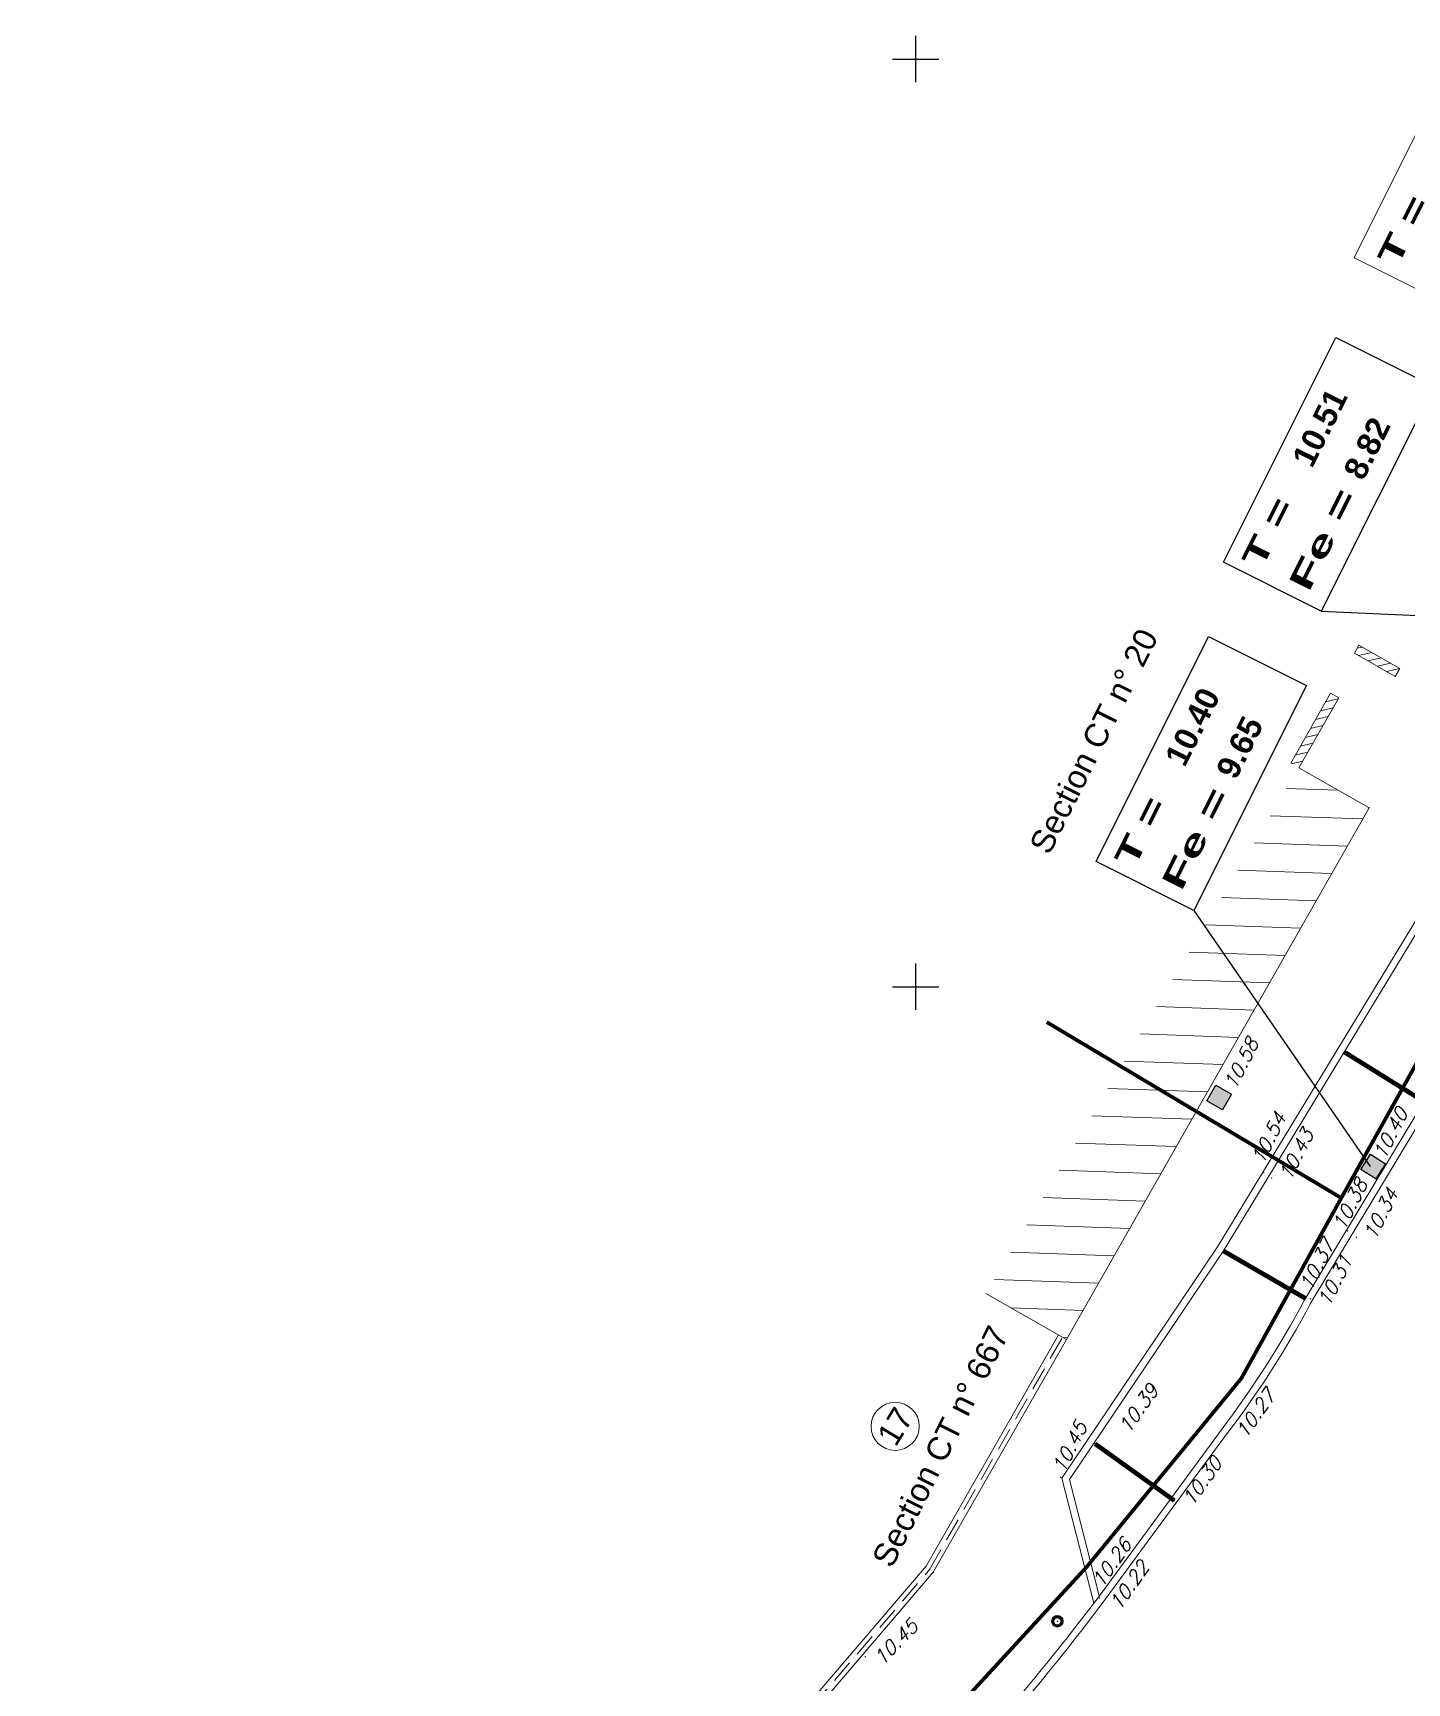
# Model space of a CAD drawing. Header units: metres. Extents: x 1380671 to 1381006, y 5226540 to 5226904.
# Drawn here: x 1380760.97 to 1380790.59, y 5226624.99 to 5226660.56 of the extents above; entities that cross this region are included whole.
import ezdxf
from ezdxf.enums import TextEntityAlignment as Align

# ---------------------------------------------------------------- set-up
doc = ezdxf.new("R2010")
doc.units = ezdxf.units.M
doc.header["$LTSCALE"] = 2
doc.linetypes.add('INTERROMPU2', pattern=[0.375, 0.25, -0.125])
for name, color, linetype, lineweight in [('ASSEP_P_TEXRCA', 30, 'Continuous', 0), ('ASSEP_P_TEXRRA', 30, 'Continuous', 0), ('ASSEU_P_TEXRRA', 32, 'Continuous', 0), ('CAD_F_PARCELLE', 253, 'Continuous', 0), ('FDP_F_BATI', 7, 'Continuous', 9), ('FDP_F_PARCELLE', 7, 'Continuous', 0), ('FDP_F_TBATNUM', 7, 'Continuous', 0), ('FDP_L_BATI', 7, 'Continuous', 0), ('FDP_L_MURBAHUT', 7, 'Continuous', 0), ('FDP_L_MURPLEIN', 7, 'Continuous', 0), ('MOB_P_OPSPOTE', 7, 'Continuous', 0), ('SIGH_L_CONTIN', 7, 'Continuous', 0), ('TOPOALT', 7, 'Continuous', 0), ('TOPOJIS', 7, 'Continuous', 0), ('VOIE_L_BORDURE', 252, 'Continuous', 0)]:
    doc.layers.add(name, color=color, linetype=linetype, lineweight=lineweight)
for name, color, linetype in [('ASSEU_TEXRCA', 32, 'Continuous'), ('ASSEU_TEXRP', 32, 'Continuous'), ('MEP_F_CARRO', 7, 'Continuous')]:
    doc.layers.add(name, color=color, linetype=linetype)
doc.layers.get('0').freeze()
doc.styles.add('ARIAL', font='arialbd.ttf')
doc.styles.add('Arial 1.0', font='arial.ttf', dxfattribs={"height": 0.2})
doc.styles.add('Romans 1.5', font='Romans.shx', dxfattribs={"height": 0.3})
pattern_1 = [(193.7623968292, (0, 0), (0.0380633682657, -0.1554064992086), [])]

# ---------------------------------------------------------------- blocks, each defined once
blk = doc.blocks.new('TCPOINT')
at = {"color": 0}
blk.add_point((0, 0), dxfattribs=at)
at = {"layer": 'TOPOALT', "style": 'Romans 1.5'}
blk.add_attdef('ALT', text='', height=0.3, dxfattribs=at).set_placement((0.1, -0.1), align=Align.TOP_LEFT)
blk = doc.blocks.new('ftc001')
blk.add_hatch(color=256).paths.add_polyline_path([(0, 0), (0, 1), (1, 1), (1, 0)])
at = {"color": 0}
blk.add_lwpolyline([(0, 0), (0, 1), (1, 1), (1, 0)], close=True, dxfattribs=at)
blk = doc.blocks.new('ftc062')
h = blk.add_hatch(color=256)
edge = h.paths.add_edge_path()
edge.add_arc((0, 0), 0.125, 0, 360)
edge = h.paths.add_edge_path(flags=16)
edge.add_arc((0, 0), 0.075, 0, 360)
at = {"color": 0}
blk.add_line((0, 0), (0, 0), dxfattribs=at)
for radius in [0.125, 0.075]:
    blk.add_circle((0, 0), radius, dxfattribs=at)

msp = doc.modelspace()

# ---------------------------------------------------------------- hatches: boundary and pattern name
at = {"layer": 'FDP_F_BATI'}
h = msp.add_hatch(dxfattribs=at)
h.set_pattern_fill('_U', color=256, scale=0.6, angle=-2.0042, style=0, pattern_type=0)
h.set_pattern_definition([(357.995834542, (0, 0), (0.02098329197, 0.59963297229), [])])
h.paths.add_polyline_path([(1380783.25, 5226632.396), (1380789.77, 5226643.859), (1380788.256, 5226644.72), (1380781.512, 5226633.385)])
at = {"layer": 'FDP_L_MURPLEIN'}
h = msp.add_hatch(dxfattribs=at)
h.set_pattern_fill('_USER', color=256, scale=0.16, angle=193.7624, style=0, pattern_type=0)
h.set_pattern_definition(pattern_1)
h.paths.add_polyline_path([(1380789.553, 5226647.364), (1380789.455, 5226647.191), (1380789.611, 5226647.102), (1380790.332, 5226646.691), (1380790.431, 5226646.865)])
h = msp.add_hatch(dxfattribs=at)
h.set_pattern_fill('_USER', color=256, scale=0.16, angle=193.7624, style=0, pattern_type=0)
h.set_pattern_definition(pattern_1)
h.paths.add_polyline_path([(1380789.117, 5226646.232), (1380788.943, 5226646.331), (1380788.082, 5226644.819), (1380788.256, 5226644.72)])

# ---------------------------------------------------------------- linework, layer by layer
at = {"layer": 'ASSEP_P_TEXRCA', "flags": 128}
msp.add_lwpolyline([(1380793.985, 5226659.508), (1380791.874, 5226660.563), (1380789.451, 5226655.715), (1380791.562, 5226654.66)], close=True, dxfattribs=at)
at = {"layer": 'ASSEU_TEXRCA', "color": 32, "flags": 128}
for points in [[(1380791.164, 5226652.944), (1380788.742, 5226648.096), (1380786.631, 5226649.151), (1380789.053, 5226653.999)], [(1380788.419, 5226646.495), (1380785.996, 5226641.647), (1380783.885, 5226642.702), (1380786.308, 5226647.55)]]:
    msp.add_lwpolyline(points, close=True, dxfattribs=at)
at = {"layer": 'ASSEU_TEXRCA', "flags": 128}
for points in [[(1380788.742, 5226648.096), (1380796.251, 5226647.759)], [(1380785.996, 5226641.647), (1380789.793, 5226636.128)]]:
    msp.add_lwpolyline(points, dxfattribs=at)
at = {"layer": 'CAD_F_PARCELLE', "const_width": 0.08, "flags": 128}
for points in [[(1380779.294, 5226622.715), (1380783.68, 5226627.487), (1380787.018, 5226631.558), (1380789.311, 5226635.695), (1380797.647, 5226650.618), (1380794.601, 5226652.356), (1380791.805, 5226653.92)], [(1380789.173, 5226635.445), (1380786.046, 5226637.313), (1380782.822, 5226639.238)]]:
    msp.add_lwpolyline(points, dxfattribs=at)
at = {"layer": 'FDP_F_TBATNUM'}
msp.add_circle((1380779.556, 5226630.522), 0.519, dxfattribs=at)
at = {"layer": 'FDP_L_BATI', "flags": 128}
for points in [[(1380783.25, 5226632.396), (1380789.77, 5226643.859), (1380788.256, 5226644.72)], [(1380788.256, 5226644.72), (1380789.77, 5226643.859), (1380789.77, 5226643.859)], [(1380781.512, 5226633.385), (1380783.251, 5226632.396)]]:
    msp.add_lwpolyline(points, dxfattribs=at)
at = {"layer": 'FDP_L_MURBAHUT'}
for p, q in [((1380780.204, 5226627.475), (1380783.076, 5226632.495)), ((1380780.377, 5226627.375), (1380783.25, 5226632.396)), ((1380777.194, 5226623.97), (1380780.225, 5226627.506)), ((1380777.346, 5226623.84), (1380780.377, 5226627.375))]:
    msp.add_line(p, q, dxfattribs=at)
at = {"layer": 'FDP_L_MURBAHUT', "linetype": 'INTERROMPU2'}
for p, q in [((1380780.29, 5226627.425), (1380783.163, 5226632.446)), ((1380777.27, 5226623.905), (1380780.301, 5226627.44))]:
    msp.add_line(p, q, dxfattribs=at)
at = {"layer": 'FDP_L_MURPLEIN', "flags": 128}
for points in [[(1380789.455, 5226647.191), (1380789.553, 5226647.364)], [(1380790.332, 5226646.691), (1380789.455, 5226647.191)], [(1380790.431, 5226646.865), (1380789.553, 5226647.364)], [(1380790.431, 5226646.865), (1380790.332, 5226646.691)], [(1380788.082, 5226644.819), (1380788.943, 5226646.331), (1380789.117, 5226646.232), (1380788.256, 5226644.72)]]:
    msp.add_lwpolyline(points, dxfattribs=at)
at = {"layer": 'MEP_F_CARRO'}
for p, q in [((1380780, 5226659.5), (1380780, 5226660.5)), ((1380779.5, 5226660), (1380780.5, 5226660)), ((1380780, 5226639.5), (1380780, 5226640.5)), ((1380779.5, 5226640), (1380780.5, 5226640))]:
    msp.add_line(p, q, dxfattribs=at)
at = {"layer": 'SIGH_L_CONTIN', "linetype": 'Continuous', "const_width": 0.1, "flags": 128}
for points in [[(1380789.235, 5226638.594), (1380790.954, 5226637.525)], [(1380786.637, 5226634.3), (1380788.4, 5226633.281)], [(1380785.572, 5226628.921), (1380783.865, 5226630.146)]]:
    msp.add_lwpolyline(points, dxfattribs=at)
at = {"layer": 'VOIE_L_BORDURE', "flags": 128}
for points in [[(1380783.878, 5226626.763), (1380786.601, 5226630.471, 0.040695), (1380788.373, 5226633.236), (1380794.649, 5226643.663), (1380798.515, 5226650.075)], [(1380783.999, 5226626.675), (1380786.721, 5226630.381, 0.040629), (1380788.504, 5226633.162), (1380794.778, 5226643.585), (1380798.644, 5226649.998)], [(1380825.122, 5226636.21), (1380807.394, 5226646.836), (1380807.13, 5226646.991, 0.116201), (1380806.205, 5226647.354, 0.188542), (1380804.668, 5226646.994, 0.1396), (1380803.86, 5226645.823), (1380795.199, 5226630.986), (1380793.605, 5226628.31, -0.046883), (1380789.121, 5226622.04, -0.026177), (1380786.129, 5226618.935, -0.022317), (1380782.559, 5226615.88, -0.0182), (1380779.454, 5226613.632, 0.00435), (1380776.581, 5226611.67), (1380773.639, 5226609.692)], [(1380825.045, 5226636.081), (1380807.318, 5226646.707), (1380807.049, 5226646.865, 0.116897), (1380806.183, 5226647.206, 0.188542), (1380804.753, 5226646.87, 0.171957), (1380804.088, 5226645.844), (1380795.328, 5226630.91), (1380793.735, 5226628.234, -0.046878), (1380789.234, 5226621.941, -0.026177), (1380786.232, 5226618.826, -0.022317), (1380782.651, 5226615.762, -0.0182), (1380779.538, 5226613.508, 0.004352), (1380776.665, 5226611.546), (1380773.722, 5226609.568)], [(1380724.699, 5226586.445), (1380728.696, 5226588.666), (1380746.841, 5226599.423), (1380752.964, 5226603.243), (1380767.469, 5226612.754), (1380772.533, 5226616.346), (1380776.775, 5226619.577), (1380777.61, 5226620.233, 0.026085), (1380780.01, 5226622.315, 0.026528), (1380782.215, 5226624.677, 0.012503), (1380783.88, 5226626.765, 0.012503)], [(1380724.772, 5226586.314), (1380728.77, 5226588.536), (1380746.919, 5226599.295), (1380753.045, 5226603.117), (1380767.553, 5226612.63), (1380772.622, 5226616.225), (1380776.867, 5226619.459), (1380777.702, 5226620.115, 0.026083), (1380780.114, 5226622.207, 0.026528), (1380782.33, 5226624.581, 0.012503), (1380783.999, 5226626.675)]]:
    msp.add_lwpolyline(points, format="xyb", dxfattribs=at)
for points in [[(1380783.839, 5226626.712), (1380783.148, 5226629.403), (1380786.504, 5226634.39), (1380791.728, 5226642.985), (1380794.648, 5226643.661)], [(1380783.955, 5226626.867), (1380783.31, 5226629.375), (1380786.63, 5226634.309), (1380791.823, 5226642.853), (1380794.54, 5226643.482)]]:
    msp.add_lwpolyline(points, dxfattribs=at)

# ---------------------------------------------------------------- block references
at = {"layer": 'ASSEU_TEXRCA'}
for p, xscale, yscale, rotation in [((1380786.273, 5226637.542), 0.3892444721864261, 0.3892444721864261, 330.0885544328307), ((1380789.92, 5226635.857), 0.3864897796651901, 0.3864897796651901, 57.85205833731907)]:
    msp.add_blockref('ftc001', p, dxfattribs=dict(at, xscale=xscale, yscale=yscale, rotation=rotation))
at = {"layer": 'MOB_P_OPSPOTE'}
msp.add_blockref('ftc062', (1380783.052, 5226626.321), dxfattribs=at)
at = {"layer": 'TOPOJIS'}
for p in [(1380789.77, 5226643.859), (1380789.77, 5226643.859), (1380786.61, 5226637.347), (1380790.126, 5226636.184), (1380783.25, 5226632.396), (1380780.377, 5226627.375), (1380783.052, 5226626.321)]:
    msp.add_blockref('TCPOINT', p, dxfattribs=at)
ref = msp.add_blockref('TCPOINT', (1380786.273, 5226637.542), dxfattribs=at)
ref.add_attrib('ALT', '10.58', dxfattribs={"layer": 'TOPOALT', "height": 0.3, "rotation": 63.5136, "style": 'Romans 1.5', "oblique": 18}).set_placement((1380786.617, 5226637.884), align=Align.TOP_LEFT)
ref = msp.add_blockref('TCPOINT', (1380787.502, 5226635.998), dxfattribs=at)
ref.add_attrib('ALT', '10.54', dxfattribs={"layer": 'TOPOALT', "height": 0.3, "rotation": 63.5136, "style": 'Romans 1.5', "oblique": 18}).set_placement((1380787.211, 5226636.279), align=Align.TOP_LEFT)
ref = msp.add_blockref('TCPOINT', (1380789.92, 5226635.857), dxfattribs=at)
ref.add_attrib('ALT', '10.40', dxfattribs={"layer": 'TOPOALT', "height": 0.3, "rotation": 63.5136, "style": 'Romans 1.5', "oblique": 18}).set_placement((1380789.837, 5226636.377), align=Align.TOP_LEFT)
ref = msp.add_blockref('TCPOINT', (1380787.67, 5226635.88), dxfattribs=at)
ref.add_attrib('ALT', '10.43', dxfattribs={"layer": 'TOPOALT', "height": 0.3, "rotation": 63.5136, "style": 'Romans 1.5', "oblique": 18}).set_placement((1380787.804, 5226635.924), align=Align.TOP_LEFT)
ref = msp.add_blockref('TCPOINT', (1380789.309, 5226634.737), dxfattribs=at)
ref.add_attrib('ALT', '10.38', dxfattribs={"layer": 'TOPOALT', "height": 0.3, "rotation": 63.5136, "style": 'Romans 1.5', "oblique": 18}).set_placement((1380788.965, 5226634.846), align=Align.TOP_LEFT)
ref = msp.add_blockref('TCPOINT', (1380789.493, 5226634.599), dxfattribs=at)
ref.add_attrib('ALT', '10.34', dxfattribs={"layer": 'TOPOALT', "height": 0.3, "rotation": 63.5136, "style": 'Romans 1.5', "oblique": 18}).set_placement((1380789.627, 5226634.644), align=Align.TOP_LEFT)
ref = msp.add_blockref('TCPOINT', (1380788.508, 5226633.274), dxfattribs=at)
ref.add_attrib('ALT', '10.37', dxfattribs={"layer": 'TOPOALT', "height": 0.3, "rotation": 63.5136, "style": 'Romans 1.5', "oblique": 18}).set_placement((1380788.25, 5226633.547), align=Align.TOP_LEFT)
ref = msp.add_blockref('TCPOINT', (1380788.504, 5226633.162), dxfattribs=at)
ref.add_attrib('ALT', '10.31', dxfattribs={"layer": 'TOPOALT', "height": 0.3, "rotation": 63.5136, "style": 'Romans 1.5', "oblique": 18}).set_placement((1380788.638, 5226633.207), align=Align.TOP_LEFT)
ref = msp.add_blockref('TCPOINT', (1380783.865, 5226630.146), dxfattribs=at)
ref.add_attrib('ALT', '10.39', dxfattribs={"layer": 'TOPOALT', "height": 0.3, "rotation": 54.7946, "style": 'Romans 1.5', "oblique": 18}).set_placement((1380784.337, 5226630.512), align=Align.TOP_LEFT)
ref = msp.add_blockref('TCPOINT', (1380786.721, 5226630.381), dxfattribs=at)
ref.add_attrib('ALT', '10.27', dxfattribs={"layer": 'TOPOALT', "height": 0.3, "rotation": 54.7946, "style": 'Romans 1.5', "oblique": 18}).set_placement((1380786.861, 5226630.405), align=Align.TOP_LEFT)
ref = msp.add_blockref('TCPOINT', (1380783.124, 5226629.424), dxfattribs=at)
ref.add_attrib('ALT', '10.45', dxfattribs={"layer": 'TOPOALT', "height": 0.3, "rotation": 63.5136, "style": 'Romans 1.5', "oblique": 18}).set_placement((1380782.922, 5226629.616), align=Align.TOP_LEFT)
ref = msp.add_blockref('TCPOINT', (1380785.572, 5226628.921), dxfattribs=at)
ref.add_attrib('ALT', '10.30', dxfattribs={"layer": 'TOPOALT', "height": 0.3, "rotation": 54.7946, "style": 'Romans 1.5', "oblique": 18}).set_placement((1380785.711, 5226628.946), align=Align.TOP_LEFT)
ref = msp.add_blockref('TCPOINT', (1380783.965, 5226626.824), dxfattribs=at)
ref.add_attrib('ALT', '10.26', dxfattribs={"layer": 'TOPOALT', "height": 0.3, "rotation": 54.7946, "style": 'Romans 1.5', "oblique": 18}).set_placement((1380783.76, 5226627.187), align=Align.TOP_LEFT)
ref = msp.add_blockref('TCPOINT', (1380783.999, 5226626.675), dxfattribs=at)
ref.add_attrib('ALT', '10.22', dxfattribs={"layer": 'TOPOALT', "height": 0.3, "rotation": 54.7946, "style": 'Romans 1.5', "oblique": 18}).set_placement((1380784.139, 5226626.699), align=Align.TOP_LEFT)
ref = msp.add_blockref('TCPOINT', (1380778.911, 5226625.553), dxfattribs=at)
ref.add_attrib('ALT', '10.45', dxfattribs={"layer": 'TOPOALT', "height": 0.3, "rotation": 45.8878, "style": 'Romans 1.5', "oblique": 18}).set_placement((1380779.052, 5226625.555), align=Align.TOP_LEFT)

# ---------------------------------------------------------------- texts
at = {"layer": 'ASSEP_P_TEXRRA', "style": 'ARIAL', "width": 1.516535}
msp.add_text('T =', height=0.5, rotation=63.4474, dxfattribs=at).set_placement((1380790.383, 5226655.506), (1380791.08, 5226656.902), align=Align.FIT)
at = {"layer": 'ASSEU_P_TEXRRA', "style": 'ARIAL'}
for s, p in [('10.51', (1380789.322, 5226652.724)), ('10.40', (1380786.577, 5226646.276))]:
    msp.add_text(s, height=0.5, rotation=63.4474, dxfattribs=at).set_placement(p, align=Align.RIGHT)
at = {"layer": 'ASSEU_P_TEXRRA', "style": 'ARIAL', "width": 1.516535}
for p, p2 in [((1380787.458, 5226648.994), (1380788.155, 5226650.39)), ((1380784.713, 5226642.546), (1380785.41, 5226643.941))]:
    msp.add_text('T =', height=0.5, rotation=63.4474, dxfattribs=at).set_placement(p, p2, align=Align.FIT)
at = {"layer": 'ASSEU_TEXRP', "style": 'ARIAL'}
for s, p in [('  8.82', (1380789.472, 5226650.542, -6.97)), ('  9.65', (1380786.727, 5226644.093, -6.97))]:
    msp.add_text(s, height=0.5, rotation=63.4474, dxfattribs=at).set_placement(p)
at = {"layer": 'ASSEU_TEXRP', "style": 'ARIAL', "width": 1.651217}
for p, p2 in [((1380788.469, 5226648.489), (1380789.515, 5226650.582)), ((1380785.724, 5226642.041), (1380786.77, 5226644.134))]:
    msp.add_text('Fe =', height=0.5, rotation=63.4474, dxfattribs=at).set_placement(p, p2, align=Align.FIT)
at = {"layer": 'FDP_F_PARCELLE', "style": 'Arial 1.0'}
for s, p in [('Section CT n° 20', (1380784.059, 5226645.185)), ('Section CT n° 667', (1380780.753, 5226629.98))]:
    msp.add_text(s, height=0.5, rotation=63.4474, dxfattribs=at).set_placement(p, align=Align.CENTER)
at = {"layer": 'FDP_F_TBATNUM', "style": 'Arial 1.0'}
msp.add_text('17', height=0.5, rotation=58.5183, dxfattribs=at).set_placement((1380779.556, 5226630.522), align=Align.MIDDLE_CENTER)

doc.saveas('drawing.dxf')
